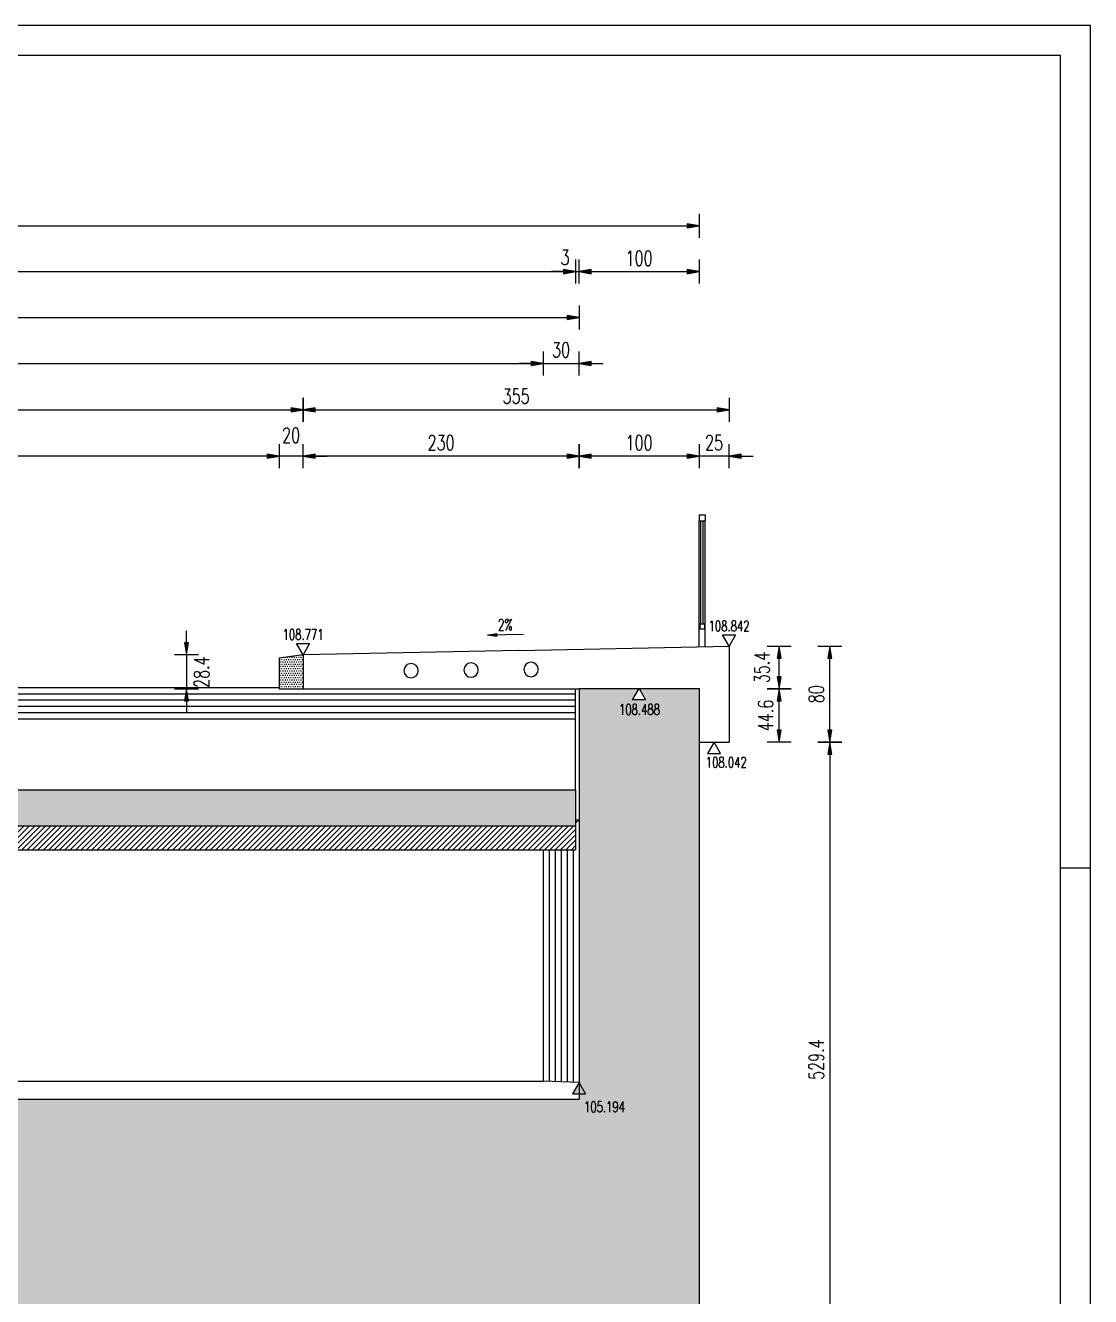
# Model space of a CAD drawing. Extents: x 4294 to 9958, y 64482 to 68154.
# Drawn here: x 9070 to 9958, y 67094 to 68154 of the extents above; entities that cross this region are included whole.
import ezdxf
from ezdxf.enums import TextEntityAlignment as Align

# ---------------------------------------------------------------- set-up
doc = ezdxf.new("R2010")
doc.units = 0
doc.header["$LTSCALE"] = 50
doc.header["$PDMODE"] = 34
doc.header["$PDSIZE"] = 5
doc.layers.get('DEFPOINTS').update_dxf_attribs({"linetype": 'CONTINUOUS'})
for name, color, linetype in [('BETON', 7, 'CONTINUOUS'), ('BETON tan', 40, 'CONTINUOUS'), ('BETON TANKO', 40, 'CONTINUOUS'), ('FILE', 8, 'CONTINUOUS'), ('KOTE', 4, 'CONTINUOUS'), ('POM', 9, 'CONTINUOUS'), ('TANKO', 8, 'CONTINUOUS')]:
    doc.layers.add(name, color=color, linetype=linetype)
doc.styles.add('KOTE', font='romans.shx', dxfattribs={"width": 0.7})
doc.dimstyles.new('M50', dxfattribs={"dimscale": 100, "dimtxt": 0.125, "dimasz": 0.1, "dimexe": 0.4, "dimexo": 2, "dimgap": 0.05, "dimtad": 1, "dimdec": 1, "dimrnd": 0.01, "dimdsep": 46, "dimtxsty": 'KOTE', "dimblk1": 'S', "dimblk2": 'S', "dimsah": 1, "dimcen": 0.4, "dimdle": 0.4, "dimse1": 1, "dimse2": 1, "dimclrd": 8, "dimclre": 251, "dimclrt": 4, "dimadec": 0, "dimazin": 0, "dimtfac": 1, "dimtdec": 1, "dimtmove": 2, "dimatfit": 3, "dimldrblk": 'S', "dimfxl": 0, "dimtvp": 1, "dimtolj": 1, "dimtzin": 4, "dimarcsym": 0})

# ---------------------------------------------------------------- blocks, each defined once
blk = doc.blocks.new('S')
at = {"layer": 'KOTE', "color": 9}
blk.add_line((0, 1), (0, -1), dxfattribs=at)
blk.add_lwpolyline([(-1, 0.17), (-1, -0.17), (0, 0)], close=True, dxfattribs=at)
at = {"layer": 'KOTE', "color": 9, "linetype": 'ByBlock'}
blk.add_solid([(-1, 0.17), (-1, -0.17), (0, 0)], dxfattribs=at)
blk = doc.blocks.new('*D555')
at = {"layer": 'DEFPOINTS', "color": 0}
for p in [(9531.3, 67872.1), (9531.3, 67601), (9501.3, 67466.8)]:
    blk.add_point(p, dxfattribs=at)
at = {"layer": 'POM', "color": 8, "lineweight": -2}
for p, q in [((9491.3, 67872.1), (9481.3, 67872.1)), ((9501.3, 67872.1), (9531.3, 67872.1)), ((9541.3, 67872.1), (9551.3, 67872.1))]:
    blk.add_line(p, q, dxfattribs=at)
at = {"layer": 'POM', "color": 8, "lineweight": -2, "xscale": 10, "yscale": 10, "zscale": 10}
blk.add_blockref('S', (9501.3, 67872.1), dxfattribs=at)
at = {"layer": 'POM', "color": 8, "lineweight": -2, "xscale": 10, "yscale": 10, "zscale": 10, "rotation": 180}
blk.add_blockref('S', (9531.3, 67872.1), dxfattribs=at)
at = {"layer": 'POM', "color": 4, "insert": (9516.3, 67883.4), "char_height": 12.5, "attachment_point": 5, "style": 'KOTE'}
blk.add_mtext('\\A1;30', dxfattribs=at)
blk = doc.blocks.new('*D556')
at = {"layer": 'DEFPOINTS', "color": 0}
for p in [(9531.3, 67910.3), (8331.3, 67601), (9531.3, 67601)]:
    blk.add_point(p, dxfattribs=at)
at = {"layer": 'POM', "color": 8, "lineweight": -2}
blk.add_line((8341.3, 67910.3), (9521.3, 67910.3), dxfattribs=at)
at = {"layer": 'POM', "color": 8, "lineweight": -2, "xscale": 10, "yscale": 10, "zscale": 10, "rotation": 180}
blk.add_blockref('S', (8331.3, 67910.3), dxfattribs=at)
at = {"layer": 'POM', "color": 8, "lineweight": -2, "xscale": 10, "yscale": 10, "zscale": 10}
blk.add_blockref('S', (9531.3, 67910.3), dxfattribs=at)
at = {"layer": 'POM', "color": 4, "insert": (8931.3, 67921.6), "char_height": 12.5, "attachment_point": 5, "style": 'KOTE'}
blk.add_mtext('\\A1;1200', dxfattribs=at)
blk = doc.blocks.new('*D559')
at = {"layer": 'DEFPOINTS', "color": 0}
for p in [(9528.3, 67948.6), (8334.3, 67601), (9528.3, 67601)]:
    blk.add_point(p, dxfattribs=at)
at = {"layer": 'POM', "color": 8, "lineweight": -2}
blk.add_line((8344.3, 67948.6), (9518.3, 67948.6), dxfattribs=at)
at = {"layer": 'POM', "color": 8, "lineweight": -2, "xscale": 10, "yscale": 10, "zscale": 10, "rotation": 180}
blk.add_blockref('S', (8334.3, 67948.6), dxfattribs=at)
at = {"layer": 'POM', "color": 8, "lineweight": -2, "xscale": 10, "yscale": 10, "zscale": 10}
blk.add_blockref('S', (9528.3, 67948.6), dxfattribs=at)
at = {"layer": 'POM', "color": 4, "insert": (8931.3, 67959.8), "char_height": 12.5, "attachment_point": 5, "style": 'KOTE'}
blk.add_mtext('\\A1;1194', dxfattribs=at)
blk = doc.blocks.new('*D560')
at = {"layer": 'DEFPOINTS', "color": 0}
for p in [(9531.3, 67948.6), (9528.3, 67601), (9531.3, 67601)]:
    blk.add_point(p, dxfattribs=at)
at = {"layer": 'POM', "color": 8, "lineweight": -2}
for p, q in [((9518.3, 67948.6), (9508.3, 67948.6)), ((9528.3, 67948.6), (9531.3, 67948.6)), ((9541.3, 67948.6), (9551.3, 67948.6))]:
    blk.add_line(p, q, dxfattribs=at)
at = {"layer": 'POM', "color": 8, "lineweight": -2, "xscale": 10, "yscale": 10, "zscale": 10}
blk.add_blockref('S', (9528.3, 67948.6), dxfattribs=at)
at = {"layer": 'POM', "color": 8, "lineweight": -2, "xscale": 10, "yscale": 10, "zscale": 10, "rotation": 180}
blk.add_blockref('S', (9531.3, 67948.6), dxfattribs=at)
at = {"layer": 'POM', "color": 4, "insert": (9519.6, 67960.5), "char_height": 12.5, "attachment_point": 5, "style": 'KOTE'}
blk.add_mtext('\\A1;3', dxfattribs=at)
blk = doc.blocks.new('*D561')
at = {"layer": 'DEFPOINTS', "color": 0}
for p in [(9631.3, 67948.6), (9531.3, 67601), (9631.3, 67601)]:
    blk.add_point(p, dxfattribs=at)
at = {"layer": 'POM', "color": 8, "lineweight": -2}
blk.add_line((9541.3, 67948.6), (9621.3, 67948.6), dxfattribs=at)
at = {"layer": 'POM', "color": 8, "lineweight": -2, "xscale": 10, "yscale": 10, "zscale": 10, "rotation": 180}
blk.add_blockref('S', (9531.3, 67948.6), dxfattribs=at)
at = {"layer": 'POM', "color": 8, "lineweight": -2, "xscale": 10, "yscale": 10, "zscale": 10}
blk.add_blockref('S', (9631.3, 67948.6), dxfattribs=at)
at = {"layer": 'POM', "color": 4, "insert": (9581.3, 67959.8), "char_height": 12.5, "attachment_point": 5, "style": 'KOTE'}
blk.add_mtext('\\A1;100', dxfattribs=at)
blk = doc.blocks.new('*D562')
at = {"layer": 'DEFPOINTS', "color": 0}
for p in [(9631.3, 67986.8), (8231.3, 67601), (9631.3, 67601)]:
    blk.add_point(p, dxfattribs=at)
at = {"layer": 'POM', "color": 8, "lineweight": -2}
blk.add_line((8241.3, 67986.8), (9621.3, 67986.8), dxfattribs=at)
at = {"layer": 'POM', "color": 8, "lineweight": -2, "xscale": 10, "yscale": 10, "zscale": 10, "rotation": 180}
blk.add_blockref('S', (8231.3, 67986.8), dxfattribs=at)
at = {"layer": 'POM', "color": 8, "lineweight": -2, "xscale": 10, "yscale": 10, "zscale": 10}
blk.add_blockref('S', (9631.3, 67986.8), dxfattribs=at)
at = {"layer": 'POM', "color": 4, "insert": (8931.3, 67998.1), "char_height": 12.5, "attachment_point": 5, "style": 'KOTE'}
blk.add_mtext('\\A1;1400', dxfattribs=at)
blk = doc.blocks.new('*D595')
at = {"layer": 'BETON tan', "color": 8, "lineweight": -2}
blk.add_line((8371.3, 67872.1), (9491.3, 67872.1), dxfattribs=at)
at = {"layer": 'DEFPOINTS', "color": 0}
for p in [(9501.3, 67872.1), (8361.3, 67466.8), (9501.3, 67466.8)]:
    blk.add_point(p, dxfattribs=at)
at = {"layer": 'BETON tan', "color": 8, "lineweight": -2, "xscale": 10, "yscale": 10, "zscale": 10, "rotation": 180}
blk.add_blockref('S', (8361.3, 67872.1), dxfattribs=at)
at = {"layer": 'BETON tan', "color": 8, "lineweight": -2, "xscale": 10, "yscale": 10, "zscale": 10}
blk.add_blockref('S', (9501.3, 67872.1), dxfattribs=at)
at = {"layer": 'BETON tan', "color": 4, "insert": (8931.3, 67883.4), "char_height": 12.5, "attachment_point": 5, "style": 'KOTE'}
blk.add_mtext('\\A1;1140', dxfattribs=at)
blk = doc.blocks.new('GKOT')
at = {"layer": 'TANKO'}
blk.add_lwpolyline([(0, 0), (0.155, 0.268), (-0.155, 0.268)], close=True, dxfattribs=at)
at = {"layer": 'KOTE', "style": 'KOTE', "width": 0.7}
blk.add_attdef('KOTA', text='', height=0.25, dxfattribs=at).set_placement((0, 0.482), align=Align.MIDDLE)
blk = doc.blocks.new('A$C5BD31134')
at = {"layer": 'POM'}
h = blk.add_hatch(dxfattribs=at)
h.set_pattern_fill('DOTS', color=256, scale=30, style=0)
h.set_pattern_definition([(0, (-238.6568, -1682.2225), (0.9375, 1.875), [0, -1.875])])
h.paths.add_polyline_path([(350, -0.1), (330, -0.1), (330, 28.3), (350, 25.4)])
at = {"layer": 'BETON TANKO'}
for p, q in [((150, 31.9), (-25, 35.4)), ((-25, 35.4), (-25, -44.6)), ((150, 31.9), (330, 28.3)), ((330, 28.3), (350, 25.4)), ((330, 28.3), (330, -0.1)), ((350, 25.4), (350, -0.1)), ((350, -0.1), (330, -0.1)), ((0, -44.6), (-25, -44.6))]:
    blk.add_line(p, q, dxfattribs=at)
for centre in [(140, 16), (190, 15.5), (240, 15)]:
    blk.add_circle(centre, 6, dxfattribs=at)
at = {"layer": 'POM'}
for p, q in [((0, 144.9), (-5, 144.9)), ((-5, 144.9), (-5, 139.9)), ((0, 139.9), (-5, 139.9)), ((-5, 35), (-5, 139.9)), ((-3.5, 53.9), (-3.5, 139.9)), ((-1.5, 53.9), (-1.5, 139.9)), ((0, 144.9), (0, 139.9)), ((0, 34.9), (0, 139.9)), ((-0.5, 53.9), (-4.5, 53.9)), ((-4.5, 53.9), (-4.5, 49.9)), ((-0.5, 53.9), (-0.5, 49.9)), ((-0.5, 49.9), (-4.5, 49.9))]:
    blk.add_line(p, q, dxfattribs=at)
blk = doc.blocks.new('STR')
at = {"layer": 'KOTE', "color": 9}
blk.add_lwpolyline([(-1, 0.17), (-1, -0.17), (0, 0)], close=True, dxfattribs=at)
at = {"layer": 'KOTE', "color": 9, "linetype": 'ByBlock'}
blk.add_solid([(-1, 0.17), (-1, -0.17), (0, 0)], dxfattribs=at)
blk = doc.blocks.new('*D654')
at = {"layer": 'DEFPOINTS', "color": 0}
for p in [(9301.3, 67629.3), (9204.1, 67601), (9281.3, 67601)]:
    blk.add_point(p, dxfattribs=at)
at = {"layer": 'POM', "color": 8, "lineweight": -2}
for p, q in [((9204.1, 67639.3), (9204.1, 67649.3)), ((9204.1, 67629.3), (9204.1, 67601)), ((9204.1, 67591), (9204.1, 67581))]:
    blk.add_line(p, q, dxfattribs=at)
at = {"layer": 'POM', "color": 8, "lineweight": -2, "xscale": 10, "yscale": 10, "zscale": 10}
for p, rotation in [((9204.1, 67629.3), 270), ((9204.1, 67601), 90)]:
    blk.add_blockref('S', p, dxfattribs=dict(at, rotation=rotation))
at = {"layer": 'POM', "color": 4, "insert": (9216.7, 67614.8), "char_height": 12.5, "attachment_point": 5, "rotation": 90, "style": 'KOTE'}
blk.add_mtext('\\A1;28.4', dxfattribs=at)
blk = doc.blocks.new('*D655')
at = {"layer": 'BETON tan', "color": 8, "lineweight": -2}
blk.add_line((9698.1, 67566.4), (9698.1, 67591), dxfattribs=at)
at = {"layer": 'DEFPOINTS', "color": 0}
for p in [(9631.3, 67601), (9698.1, 67601), (9656.3, 67556.4)]:
    blk.add_point(p, dxfattribs=at)
at = {"layer": 'BETON tan', "color": 8, "lineweight": -2, "xscale": 10, "yscale": 10, "zscale": 10}
for p, rotation in [((9698.1, 67601), 90), ((9698.1, 67556.4), 270)]:
    blk.add_blockref('S', p, dxfattribs=dict(at, rotation=rotation))
at = {"layer": 'BETON tan', "color": 4, "insert": (9686.8, 67578.7), "char_height": 12.5, "attachment_point": 5, "rotation": 90, "style": 'KOTE'}
blk.add_mtext('\\A1;44.6', dxfattribs=at)
blk = doc.blocks.new('*D656')
at = {"layer": 'BETON tan', "color": 8, "lineweight": -2}
blk.add_line((9698.1, 67611), (9698.1, 67626.4), dxfattribs=at)
at = {"layer": 'DEFPOINTS', "color": 0}
for p in [(9656.3, 67636.4), (9698.1, 67636.4), (9631.3, 67601)]:
    blk.add_point(p, dxfattribs=at)
at = {"layer": 'BETON tan', "color": 8, "lineweight": -2, "xscale": 10, "yscale": 10, "zscale": 10}
for p, rotation in [((9698.1, 67636.4), 90), ((9698.1, 67601), 270)]:
    blk.add_blockref('S', p, dxfattribs=dict(at, rotation=rotation))
at = {"layer": 'BETON tan', "color": 4, "insert": (9683.7, 67618.7), "char_height": 12.5, "attachment_point": 5, "rotation": 90, "style": 'KOTE'}
blk.add_mtext('\\A1;35.4', dxfattribs=at)
blk = doc.blocks.new('*D657')
at = {"layer": 'BETON tan', "color": 8, "lineweight": -2}
blk.add_line((9740.3, 67566.4), (9740.3, 67626.4), dxfattribs=at)
at = {"layer": 'DEFPOINTS', "color": 0}
for p in [(9656.3, 67636.4), (9740.3, 67636.4), (9656.3, 67556.4)]:
    blk.add_point(p, dxfattribs=at)
at = {"layer": 'BETON tan', "color": 8, "lineweight": -2, "xscale": 10, "yscale": 10, "zscale": 10}
for p, rotation in [((9740.3, 67636.4), 90), ((9740.3, 67556.4), 270)]:
    blk.add_blockref('S', p, dxfattribs=dict(at, rotation=rotation))
at = {"layer": 'BETON tan', "color": 4, "insert": (9729.1, 67596.4), "char_height": 12.5, "attachment_point": 5, "rotation": 90, "style": 'KOTE'}
blk.add_mtext('\\A1;80', dxfattribs=at)
blk = doc.blocks.new('*D662')
at = {"layer": 'BETON tan', "color": 8, "lineweight": -2}
for p, q in [((9621.3, 67794.7), (9611.3, 67794.7)), ((9656.3, 67794.7), (9631.3, 67794.7)), ((9666.3, 67794.7), (9676.3, 67794.7))]:
    blk.add_line(p, q, dxfattribs=at)
at = {"layer": 'DEFPOINTS', "color": 0}
for p in [(9631.3, 67794.7), (9631.3, 67601), (9656.3, 67556.4)]:
    blk.add_point(p, dxfattribs=at)
at = {"layer": 'BETON tan', "color": 8, "lineweight": -2, "xscale": 10, "yscale": 10, "zscale": 10}
blk.add_blockref('S', (9631.3, 67794.7), dxfattribs=at)
at = {"layer": 'BETON tan', "color": 8, "lineweight": -2, "xscale": 10, "yscale": 10, "zscale": 10, "rotation": 180}
blk.add_blockref('S', (9656.3, 67794.7), dxfattribs=at)
at = {"layer": 'BETON tan', "color": 4, "insert": (9643.8, 67806), "char_height": 12.5, "attachment_point": 5, "style": 'KOTE'}
blk.add_mtext('\\A1;25', dxfattribs=at)
blk = doc.blocks.new('*D663')
at = {"layer": 'BETON tan', "color": 8, "lineweight": -2}
blk.add_line((9621.3, 67794.7), (9541.3, 67794.7), dxfattribs=at)
at = {"layer": 'DEFPOINTS', "color": 0}
for p in [(9531.3, 67794.7), (9531.3, 67601), (9631.3, 67601)]:
    blk.add_point(p, dxfattribs=at)
at = {"layer": 'BETON tan', "color": 8, "lineweight": -2, "xscale": 10, "yscale": 10, "zscale": 10, "rotation": 180}
blk.add_blockref('S', (9531.3, 67794.7), dxfattribs=at)
at = {"layer": 'BETON tan', "color": 8, "lineweight": -2, "xscale": 10, "yscale": 10, "zscale": 10}
blk.add_blockref('S', (9631.3, 67794.7), dxfattribs=at)
at = {"layer": 'BETON tan', "color": 4, "insert": (9581.3, 67806), "char_height": 12.5, "attachment_point": 5, "style": 'KOTE'}
blk.add_mtext('\\A1;100', dxfattribs=at)
blk = doc.blocks.new('*D664')
at = {"layer": 'BETON tan', "color": 8, "lineweight": -2}
blk.add_line((9521.3, 67794.7), (9311.3, 67794.7), dxfattribs=at)
at = {"layer": 'DEFPOINTS', "color": 0}
for p in [(9301.3, 67794.7), (9301.3, 67629.3), (9531.3, 67601)]:
    blk.add_point(p, dxfattribs=at)
at = {"layer": 'BETON tan', "color": 8, "lineweight": -2, "xscale": 10, "yscale": 10, "zscale": 10, "rotation": 180}
blk.add_blockref('S', (9301.3, 67794.7), dxfattribs=at)
at = {"layer": 'BETON tan', "color": 8, "lineweight": -2, "xscale": 10, "yscale": 10, "zscale": 10}
blk.add_blockref('S', (9531.3, 67794.7), dxfattribs=at)
at = {"layer": 'BETON tan', "color": 4, "insert": (9416.3, 67806), "char_height": 12.5, "attachment_point": 5, "style": 'KOTE'}
blk.add_mtext('\\A1;230', dxfattribs=at)
blk = doc.blocks.new('*D665')
at = {"layer": 'BETON tan', "color": 8, "lineweight": -2}
for p, q in [((9271.3, 67794.7), (9261.3, 67794.7)), ((9301.3, 67794.7), (9281.3, 67794.7)), ((9311.3, 67794.7), (9321.3, 67794.7))]:
    blk.add_line(p, q, dxfattribs=at)
at = {"layer": 'DEFPOINTS', "color": 0}
for p in [(9281.3, 67794.7), (9301.3, 67629.3), (9281.3, 67626.5)]:
    blk.add_point(p, dxfattribs=at)
at = {"layer": 'BETON tan', "color": 8, "lineweight": -2, "xscale": 10, "yscale": 10, "zscale": 10}
blk.add_blockref('S', (9281.3, 67794.7), dxfattribs=at)
at = {"layer": 'BETON tan', "color": 8, "lineweight": -2, "xscale": 10, "yscale": 10, "zscale": 10, "rotation": 180}
blk.add_blockref('S', (9301.3, 67794.7), dxfattribs=at)
at = {"layer": 'BETON tan', "color": 4, "insert": (9291.3, 67812.3), "char_height": 12.5, "attachment_point": 5, "style": 'KOTE'}
blk.add_mtext('\\A1;20', dxfattribs=at)
blk = doc.blocks.new('*D666')
at = {"layer": 'BETON tan', "color": 8, "lineweight": -2}
blk.add_line((9271.3, 67794.7), (8591.3, 67794.7), dxfattribs=at)
at = {"layer": 'DEFPOINTS', "color": 0}
for p in [(8581.3, 67794.7), (8581.3, 67626.5), (9281.3, 67626.5)]:
    blk.add_point(p, dxfattribs=at)
at = {"layer": 'BETON tan', "color": 8, "lineweight": -2, "xscale": 10, "yscale": 10, "zscale": 10, "rotation": 180}
blk.add_blockref('S', (8581.3, 67794.7), dxfattribs=at)
at = {"layer": 'BETON tan', "color": 8, "lineweight": -2, "xscale": 10, "yscale": 10, "zscale": 10}
blk.add_blockref('S', (9281.3, 67794.7), dxfattribs=at)
at = {"layer": 'BETON tan', "color": 4, "insert": (8931.3, 67806), "char_height": 12.5, "attachment_point": 5, "style": 'KOTE'}
blk.add_mtext('\\A1;700', dxfattribs=at)
blk = doc.blocks.new('*D668')
at = {"layer": 'BETON tan', "color": 8, "lineweight": -2}
blk.add_line((8571.3, 67833.5), (9291.3, 67833.5), dxfattribs=at)
at = {"layer": 'DEFPOINTS', "color": 0}
for p in [(9301.3, 67833.5), (8561.3, 67629.3), (9301.3, 67629.3)]:
    blk.add_point(p, dxfattribs=at)
at = {"layer": 'BETON tan', "color": 8, "lineweight": -2, "xscale": 10, "yscale": 10, "zscale": 10, "rotation": 180}
blk.add_blockref('S', (8561.3, 67833.5), dxfattribs=at)
at = {"layer": 'BETON tan', "color": 8, "lineweight": -2, "xscale": 10, "yscale": 10, "zscale": 10}
blk.add_blockref('S', (9301.3, 67833.5), dxfattribs=at)
at = {"layer": 'BETON tan', "color": 4, "insert": (8931.3, 67844.8), "char_height": 12.5, "attachment_point": 5, "style": 'KOTE'}
blk.add_mtext('\\A1;740', dxfattribs=at)
blk = doc.blocks.new('*D669')
at = {"layer": 'BETON tan', "color": 8, "lineweight": -2}
blk.add_line((9311.3, 67833.5), (9646.3, 67833.5), dxfattribs=at)
at = {"layer": 'DEFPOINTS', "color": 0}
for p in [(9656.3, 67833.5), (9301.3, 67629.3), (9656.3, 67636.4)]:
    blk.add_point(p, dxfattribs=at)
at = {"layer": 'BETON tan', "color": 8, "lineweight": -2, "xscale": 10, "yscale": 10, "zscale": 10, "rotation": 180}
blk.add_blockref('S', (9301.3, 67833.5), dxfattribs=at)
at = {"layer": 'BETON tan', "color": 8, "lineweight": -2, "xscale": 10, "yscale": 10, "zscale": 10}
blk.add_blockref('S', (9656.3, 67833.5), dxfattribs=at)
at = {"layer": 'BETON tan', "color": 4, "insert": (9478.8, 67844.8), "char_height": 12.5, "attachment_point": 5, "style": 'KOTE'}
blk.add_mtext('\\A1;355', dxfattribs=at)
blk = doc.blocks.new('*D670')
at = {"layer": 'BETON tan', "color": 8, "lineweight": -2}
blk.add_line((9740.3, 67546.4), (9740.3, 67037.1), dxfattribs=at)
at = {"layer": 'DEFPOINTS', "color": 0}
for p in [(9656.3, 67556.4), (9571.3, 67027.1), (9740.3, 67027.1)]:
    blk.add_point(p, dxfattribs=at)
at = {"layer": 'BETON tan', "color": 8, "lineweight": -2, "xscale": 10, "yscale": 10, "zscale": 10}
for p, rotation in [((9740.3, 67556.4), 90), ((9740.3, 67027.1), 270)]:
    blk.add_blockref('S', p, dxfattribs=dict(at, rotation=rotation))
at = {"layer": 'BETON tan', "color": 4, "insert": (9729.1, 67291.8), "char_height": 12.5, "attachment_point": 5, "rotation": 90, "style": 'KOTE'}
blk.add_mtext('\\A1;529.4', dxfattribs=at)
blk = doc.blocks.new('dKOT')
at = {"layer": 'TANKO'}
blk.add_lwpolyline([(0, 0), (0.155, -0.268), (-0.155, -0.268)], close=True, dxfattribs=at)
at = {"layer": 'KOTE', "style": 'KOTE', "width": 0.7}
blk.add_attdef('KOTA', text='', height=0.25, dxfattribs=at).set_placement((0, -0.482), align=Align.MIDDLE)

msp = doc.modelspace()

# ---------------------------------------------------------------- hatches: boundary and pattern name
at = {"layer": 'BETON tan'}
h = msp.add_hatch(dxfattribs=at)
h.set_pattern_fill('DOTS', color=256, scale=1.5, style=0)
h.paths.add_polyline_path([(9631.33, 67601.02), (9531.33, 67601.02), (9531.33, 67258.84), (9631.33, 67258.84)])
edge = h.paths.add_edge_path(flags=16)
edge.add_line((9581.33, 67601.02), (9586.74, 67591.65))
edge.add_line((9586.74, 67591.65), (9575.91, 67591.65))
h.paths.add_polyline_path([(9561.84, 67577.06), (9601.5, 67577.06), (9601.5, 67590.18), (9561.84, 67590.18)], flags=24)
h = msp.add_hatch(dxfattribs=at)
h.set_pattern_fill('DOTS', color=256, style=0)
h.paths.add_polyline_path([(8736.68, 67516.8), (9125.97, 67516.8), (9125.97, 67486.8), (8736.68, 67486.8)])
edge = h.paths.add_edge_path()
edge.add_line((8931.33, 67486.8), (8936.74, 67496.17))
edge.add_line((8936.74, 67496.17), (8925.91, 67496.17))
h.paths.add_polyline_path([(8935.35, 67495.75), (8975.02, 67495.75), (8975.02, 67508.87), (8935.35, 67508.87)], flags=24)
h.paths.add_polyline_path([(8910.7, 67491.59), (8910.7, 67512), (8929.45, 67512), (8929.45, 67491.59)], flags=24)
h = msp.add_hatch(dxfattribs=at)
h.set_pattern_fill('DOTS', color=256, style=0)
h.paths.add_polyline_path([(9528.33, 67516.8), (9125.97, 67516.8), (9125.97, 67486.8), (9528.33, 67486.8)])
h = msp.add_hatch(dxfattribs=at)
h.set_pattern_fill('DOTS', color=256, scale=1.5, style=0)
edge = h.paths.add_edge_path()
edge.add_line((9531.33, 67272.74), (9525.91, 67263.37))
edge.add_line((9525.91, 67263.37), (9536.74, 67263.37))
h.paths.add_polyline_path([(9532.55, 67245.87), (9572.51, 67245.87), (9572.51, 67259), (9532.55, 67259)], flags=9)
h.paths.add_polyline_path([(9631.33, 67258.84), (9361.31, 67258.84), (9361.31, 67027.07), (9631.33, 67027.07)])
edge = h.paths.add_edge_path(flags=16)
edge.add_line((9456.33, 67037.07), (9461.74, 67046.45))
edge.add_line((9461.74, 67046.45), (9450.91, 67046.45))
h.paths.add_polyline_path([(9436.64, 67047.38), (9476.02, 67047.38), (9476.02, 67060.5), (9436.64, 67060.5)], flags=24)
h = msp.add_hatch(dxfattribs=at)
h.set_pattern_fill('DOTS', color=256, scale=1.5, style=0)
h.paths.add_polyline_path([(8787.88, 67258.84), (9074.78, 67258.84), (9074.78, 67027.07), (8787.88, 67027.07)])
edge = h.paths.add_edge_path(flags=16)
edge.add_line((8931.33, 67258.84), (8936.74, 67249.46))
edge.add_line((8936.74, 67249.46), (8925.91, 67249.46))
h.paths.add_polyline_path([(8911.49, 67235.41), (8951.16, 67235.41), (8951.16, 67248.54), (8911.49, 67248.54)], flags=24)
edge = h.paths.add_edge_path(flags=16)
edge.add_line((8931.33, 67027.07), (8936.74, 67036.45))
edge.add_line((8936.74, 67036.45), (8925.91, 67036.45))
h.paths.add_polyline_path([(8911.64, 67037.38), (8951.02, 67037.38), (8951.02, 67050.5), (8911.64, 67050.5)], flags=24)
h.paths.add_polyline_path([(8910.7, 67122.33), (8910.7, 67163.58), (8929.45, 67163.58), (8929.45, 67122.33)], flags=24)
h = msp.add_hatch(dxfattribs=at)
h.set_pattern_fill('DOTS', color=256, scale=1.5, style=0)
h.paths.add_polyline_path([(9361.31, 67027.07), (9074.78, 67027.07), (9074.78, 67258.84), (9361.31, 67258.84)])
edge = h.paths.add_edge_path(flags=16)
edge.add_line((9106.33, 67037.07), (9111.74, 67046.45))
edge.add_line((9111.74, 67046.45), (9100.91, 67046.45))
h.paths.add_polyline_path([(9086.64, 67047.38), (9126.02, 67047.38), (9126.02, 67060.5), (9086.64, 67060.5)], flags=24)
at = {"layer": 'POM'}
h = msp.add_hatch(dxfattribs=at)
h.set_pattern_fill('ANSI31', color=256, style=0)
h.set_pattern_definition([(45, (62.4814, -17.0604), (-2.24506403, 2.24506403), [])])
h.paths.add_polyline_path([(8334.33, 67486.8), (9528.33, 67486.8), (9528.33, 67466.8), (8334.33, 67466.8)])

# ---------------------------------------------------------------- linework, layer by layer
at = {"layer": 'BETON'}
for p, q in [((9531.33, 67601.02), (9531.33, 67258.84)), ((9531.33, 67601.02), (9631.33, 67601.02)), ((9631.33, 67601.02), (9631.33, 66637.07)), ((8331.33, 67258.84), (9531.33, 67258.84))]:
    msp.add_line(p, q, dxfattribs=at)
for points in [[(4294.49, 64481.61), (9957.6, 64481.61), (9957.6, 68153.83), (4294.49, 68153.83)], [(4419.49, 64506.61), (9932.6, 64506.61), (9932.6, 68128.83), (4419.49, 68128.83)]]:
    msp.add_lwpolyline(points, close=True, dxfattribs=at)
at = {"layer": 'BETON tan'}
msp.add_line((9301.33, 67600.96), (9531.33, 67600.96), dxfattribs=at)
at = {"layer": 'BETON TANKO'}
for p, q in [((8334.33, 67516.8), (9528.33, 67516.8)), ((9528.33, 67516.8), (9528.33, 67486.8)), ((9528.33, 67488.78), (9531.33, 67491.78)), ((9528.33, 67491.78), (9531.33, 67491.78)), ((8334.33, 67486.8), (9528.33, 67486.8)), ((9501.33, 67466.8), (9501.33, 67273.84)), ((8361.33, 67273.84), (9501.33, 67273.84)), ((9531.33, 67272.74), (9501.33, 67273.84))]:
    msp.add_line(p, q, dxfattribs=at)
at = {"layer": 'FILE'}
msp.add_line((9932.6, 67451.61), (9957.6, 67451.61), dxfattribs=at)
at = {"layer": 'POM'}
for p, q in [((9528.33, 67596.57), (8334.33, 67596.57)), ((9281.33, 67601.7), (8581.32, 67601.7)), ((9528.33, 67575.5), (9528.33, 67600.96)), ((9528.33, 67591.3), (8334.33, 67591.3)), ((9528.33, 67586.03), (8334.33, 67586.03)), ((9528.33, 67580.77), (8334.33, 67580.77)), ((9528.33, 67575.5), (8334.33, 67575.5)), ((9528.33, 67516.8), (9528.33, 67575.5)), ((9528.33, 67486.8), (9528.33, 67466.8)), ((8334.33, 67466.8), (9528.33, 67466.8)), ((9506.33, 67466.8), (9506.33, 67273.66)), ((9511.33, 67466.8), (9511.33, 67273.48)), ((9516.33, 67466.8), (9516.33, 67273.3)), ((9521.33, 67466.8), (9521.33, 67273.12)), ((9526.33, 67466.8), (9526.33, 67272.93))]:
    msp.add_line(p, q, dxfattribs=at)
at = {"layer": 'TANKO'}
msp.add_line((9484.9, 67646.14), (9454.9, 67645.54), dxfattribs=at)

# ---------------------------------------------------------------- block references
at = {"layer": 'BETON tan', "xscale": -1}
msp.add_blockref('A$C5BD31134', (9631.33, 67601.02), dxfattribs=at)
at = {"layer": 'BETON tan'}
ref = msp.add_blockref('GKOT', (9301.33, 67629.33), dxfattribs=dict(at, xscale=-35, yscale=35, zscale=35))
ref.add_attrib('KOTA', '108.771', dxfattribs={"layer": 'KOTE', "height": 8.75, "style": 'KOTE', "width": 0.7}).set_placement((9301.33, 67646.2), align=Align.MIDDLE)
ref = msp.add_blockref('GKOT', (9656.33, 67636.43), dxfattribs=dict(at, xscale=-35, yscale=35, zscale=35))
ref.add_attrib('KOTA', '108.842', dxfattribs={"layer": 'KOTE', "height": 8.75, "style": 'KOTE', "width": 0.7}).set_placement((9656.33, 67653.3), align=Align.MIDDLE)
ref = msp.add_blockref('dKOT', (9643.83, 67556.43), dxfattribs=dict(at, xscale=-35, yscale=35, zscale=35))
ref.add_attrib('KOTA', '108.042', dxfattribs={"layer": 'KOTE', "height": 8.75, "style": 'KOTE', "width": 0.7}).set_placement((9653.98, 67539.57), align=Align.MIDDLE)
at = {"layer": 'KOTE', "xscale": -7.500000000000312, "yscale": 7.5, "zscale": 7.5, "rotation": 1.145762838189803}
msp.add_blockref('STR', (9454.9, 67645.54), dxfattribs=at)
at = {"layer": 'POM'}
ref = msp.add_blockref('GKOT', (9581.33, 67601.02), dxfattribs=dict(at, xscale=-35, yscale=35, zscale=35, rotation=180))
ref.add_attrib('KOTA', '108.488', dxfattribs={"layer": 'KOTE', "height": 8.75, "style": 'KOTE', "width": 0.7}).set_placement((9581.67, 67583.62), align=Align.MIDDLE)
ref = msp.add_blockref('GKOT', (9531.33, 67272.74), dxfattribs=dict(at, xscale=35, yscale=35, zscale=35, rotation=180))
ref.add_attrib('KOTA', '105.194', dxfattribs={"layer": 'KOTE', "height": 8.75, "style": 'KOTE', "width": 0.7}).set_placement((9552.53, 67252.43), align=Align.MIDDLE)

# ---------------------------------------------------------------- texts
at = {"layer": 'KOTE', "style": 'KOTE', "width": 0.7}
msp.add_text('2%', height=9.375, rotation=1.14576, dxfattribs=at).set_placement((9469.73, 67654.27), align=Align.MIDDLE)

# ---------------------------------------------------------------- dimensions: what is measured, and where the dimension line sits
at = {"layer": 'BETON tan'}
for base, p1, p2, picture, middle in [((9501.33, 67872.1), (8361.33, 67466.8), (9501.33, 67466.8), '*D595', (8931.33, 67883.35)), ((9301.33, 67833.51), (8561.32, 67629.33), (9301.33, 67629.33), '*D668', (8931.33, 67844.76)), ((9656.33, 67833.51), (9301.33, 67629.33), (9656.33, 67636.43), '*D669', (9478.83, 67844.76))]:
    dim = msp.add_linear_dim(base=base, p1=p1, p2=p2, dimstyle='M50', dxfattribs=at)
    dim.commit()
    dim.dimension.update_dxf_attribs({"geometry": picture, "text_midpoint": middle})
for base, p1, p2, angle, picture, middle in [((9281.33, 67794.71), (9301.33, 67629.33), (9281.33, 67626.46), 180, '*D665', (9291.33, 67812.34)), ((9698.06, 67636.43), (9631.33, 67601.02), (9656.33, 67636.43), 90, '*D656', (9683.69, 67618.73))]:
    dim = msp.add_linear_dim(base=base, p1=p1, p2=p2, angle=angle, dimstyle='M50', dxfattribs=at)
    dim.commit()
    dim.dimension.update_dxf_attribs({"geometry": picture, "text_midpoint": middle, "dimtype": 160})
for base, p1, p2, angle, picture, middle in [((8581.32, 67794.71), (9281.33, 67626.46), (8581.32, 67626.46), 180, '*D666', (8931.33, 67805.96)), ((9301.33, 67794.71), (9531.33, 67601.02), (9301.33, 67629.33), 180, '*D664', (9416.33, 67805.96)), ((9531.33, 67794.71), (9631.33, 67601.02), (9531.33, 67601.02), 180, '*D663', (9581.33, 67805.96)), ((9631.33, 67794.71), (9656.33, 67556.43), (9631.33, 67601.02), 180, '*D662', (9643.83, 67805.96)), ((9740.3, 67636.43), (9656.33, 67556.43), (9656.33, 67636.43), 90, '*D657', (9729.05, 67596.43)), ((9698.06, 67601.02), (9656.33, 67556.43), (9631.33, 67601.02), 90, '*D655', (9686.81, 67578.73)), ((9740.3, 67027.07), (9656.33, 67556.43), (9571.33, 67027.07), 90, '*D670', (9729.05, 67291.75))]:
    dim = msp.add_linear_dim(base=base, p1=p1, p2=p2, angle=angle, dimstyle='M50', dxfattribs=at)
    dim.commit()
    dim.dimension.update_dxf_attribs({"geometry": picture, "text_midpoint": middle})
at = {"layer": 'POM'}
for base, p1, p2, picture, middle in [((9631.33, 67986.8), (8231.33, 67601.02), (9631.33, 67601.02), '*D562', (8931.33, 67998.05)), ((9528.33, 67948.57), (8334.33, 67601.02), (9528.33, 67600.96), '*D559', (8931.33, 67959.82)), ((9631.33, 67948.57), (9531.33, 67601.02), (9631.33, 67601.02), '*D561', (9581.33, 67959.82)), ((9531.33, 67910.33), (8331.33, 67601.02), (9531.33, 67601.02), '*D556', (8931.33, 67921.58)), ((9531.33, 67872.1), (9501.33, 67466.8), (9531.33, 67601.02), '*D555', (9516.33, 67883.35))]:
    dim = msp.add_linear_dim(base=base, p1=p1, p2=p2, dimstyle='M50', dxfattribs=at)
    dim.commit()
    dim.dimension.update_dxf_attribs({"geometry": picture, "text_midpoint": middle})
dim = msp.add_linear_dim(base=(9531.33, 67948.57), p1=(9528.33, 67600.96), p2=(9531.33, 67601.02), dimstyle='M50', dxfattribs=at)
dim.commit()
dim.dimension.update_dxf_attribs({"geometry": '*D560', "text_midpoint": (9519.6, 67960.5), "dimtype": 160})
dim = msp.add_linear_dim(base=(9204.14, 67600.96), p1=(9301.33, 67629.33), p2=(9281.33, 67600.96), angle=90, dimstyle='M50', dxfattribs=at)
dim.commit()
dim.dimension.update_dxf_attribs({"geometry": '*D654', "text_midpoint": (9216.65, 67614.79), "dimtype": 160})

doc.saveas('drawing.dxf')
